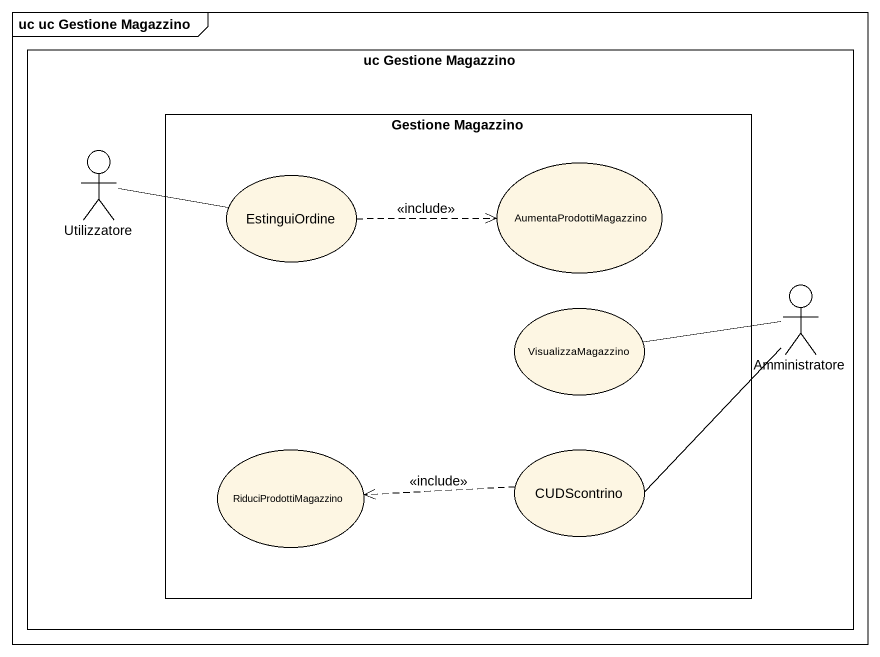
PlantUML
@startuml
mainframe uc uc Gestione Magazzino
rectangle "uc Gestione Magazzino" as uc_Gestione_Magazzino {
  rectangle "Gestione Magazzino" as Gestione_Magazzino {
    usecase EstinguiOrdine
    usecase AumentaProdottiMagazzino
    usecase VisualizzaMagazzino
    usecase RiduciProdottiMagazzino
    usecase CUDScontrino
  }
  actor Utilizzatore
  actor Amministratore
}
Utilizzatore -right- EstinguiOrdine
EstinguiOrdine .right.> AumentaProdottiMagazzino : <<include>>
Amministratore -left- VisualizzaMagazzino
Amministratore -- CUDScontrino
CUDScontrino .left.> RiduciProdottiMagazzino : <<include>>
@enduml
